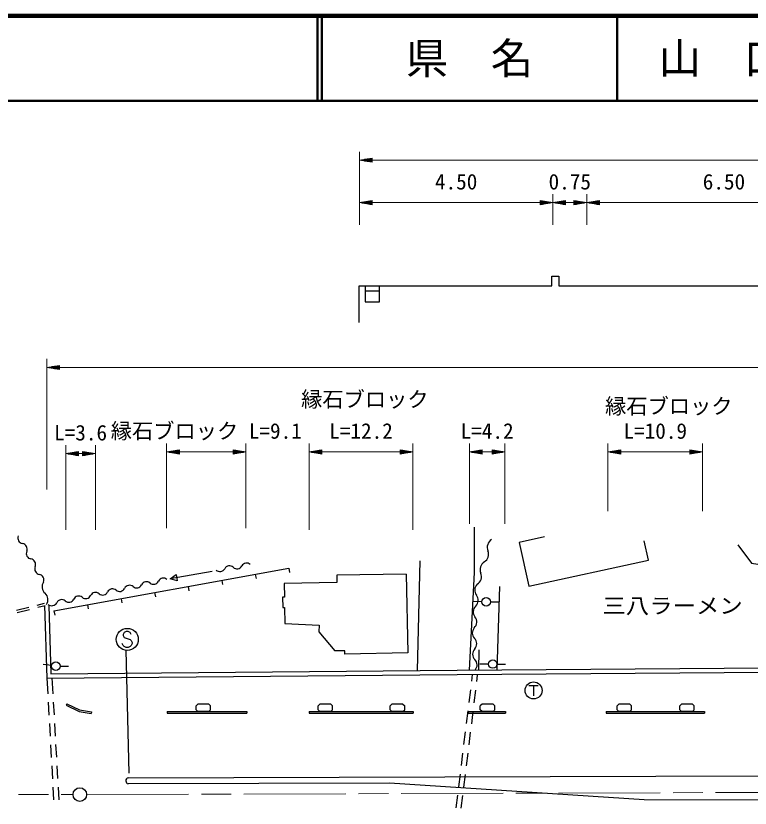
# Model space of a CAD drawing. Units: millimetres, scale not verified. Extents: x 40000 to 680000, y 20000 to 380000.
# Drawn here: x 262256 to 348651, y 286765 to 380000 of the extents above; entities that cross this region are included whole.
import ezdxf
from ezdxf.enums import TextEntityAlignment as Align

# ---------------------------------------------------------------- set-up
doc = ezdxf.new("R2010")
doc.units = ezdxf.units.MM
doc.header["$LTSCALE"] = 1000
doc.linetypes.add('CHAIN', pattern=[18.5, 12, -1.5, 3.5, -1.5])
for name, color, linetype, lineweight in [('M-BGD', 7, 'Continuous', 25), ('M-BGD-EXST', 7, 'Continuous', 25), ('M-BMK', 2, 'CHAIN', 13), ('M-BMK-SRVR', 3, 'Continuous', 25), ('M-STR-HTXT', 7, 'Continuous', 13), ('M-STR-STRC', 7, 'Continuous', 25), ('M-STR-STRD', 7, 'Continuous', 25), ('M-TTL', 2, 'Continuous', 140), ('M-TTL-LINE', 7, 'Continuous', 50)]:
    doc.layers.add(name, color=color, linetype=linetype, lineweight=lineweight)
doc.layers.add('M-TTL-TXT', color=7, linetype='Continuous')
doc.styles.add('ＭＳ ゴシック', font='')
doc.styles.get('ＭＳ ゴシック').set_extended_font_data('MS Gothic')

msp = doc.modelspace()

# ---------------------------------------------------------------- linework, layer by layer
at = {"layer": 'M-BGD'}
for p, q in [((303372, 347638), (305057, 347638)), ((309531, 302950), (309808, 315876)), ((266739, 309984), (294373, 314992)), ((285353, 314611), (280428, 313749)), ((280428, 313749), (281102, 314248)), ((281102, 314248), (281232, 313509)), ((290425, 314277), (290514, 313785)), ((294373, 314992), (294462, 314500)), ((294373, 314992), (294462, 314500)), ((308192, 314313), (300008, 314164)), ((308192, 314313), (308360, 305026)), ((281232, 313509), (280428, 313749)), ((286477, 313561), (286566, 313069)), ((300024, 313330), (293817, 313218)), ((300008, 314164), (300024, 313330)), ((282530, 312846), (282619, 312354)), ((293817, 313218), (293846, 311607)), ((319158, 312846), (318837, 303029)), ((274634, 311415), (274723, 310923)), ((278582, 312130), (278671, 311638)), ((293846, 311607), (293629, 311603)), ((293629, 311603), (293651, 310363)), ((264756, 310667), (265643, 310887)), ((264823, 310400), (265709, 310619)), ((265627, 310599), (265904, 302056)), ((266127, 310615), (266388, 302561)), ((270686, 310699), (270776, 310207)), ((317100, 311061), (316100, 311089)), ((318100, 311042), (319100, 311034)), ((262330, 310066), (263786, 310427)), ((262396, 309799), (263852, 310159)), ((266739, 309984), (266828, 309492)), ((293651, 310363), (293868, 310367)), ((293868, 310367), (293902, 308479)), ((300945, 305281), (299786, 305260)), ((300952, 304892), (300945, 305281)), ((308360, 305026), (300952, 304892)), ((316734, 305388), (316685, 303012)), ((266454, 303539), (265461, 303655)), ((267451, 303484), (268451, 303488)), ((314179, 302992), (360269, 303357)), ((317859, 303724), (316859, 303719)), ((318859, 303720), (319859, 303709)), ((265904, 302056), (314183, 302492)), ((266388, 302561), (314179, 302992)), ((266503, 302090), (266606, 300236)), ((314183, 302492), (360273, 302857)), ((315956, 302506), (315856, 301690)), ((316552, 302433), (316456, 301654)), ((265904, 302056), (266006, 300218)), ((315734, 300698), (315552, 299209)), ((316334, 300661), (316152, 299172)), ((266062, 299220), (266145, 297722)), ((266662, 299238), (266745, 297740)), ((283664, 299008), (283464, 298823)), ((283464, 298340), (283464, 298823)), ((284966, 299008), (283664, 299008)), ((284966, 299008), (285166, 298823)), ((285166, 298340), (285166, 298823)), ((298007, 299008), (297807, 298822)), ((297807, 298339), (297807, 298822)), ((299309, 299008), (298007, 299008)), ((299309, 299008), (299509, 298822)), ((299509, 298339), (299509, 298822)), ((306501, 299008), (306301, 298822)), ((306301, 298339), (306301, 298822)), ((307803, 299008), (306501, 299008)), ((307803, 299008), (308003, 298822)), ((308003, 298339), (308003, 298822)), ((317103, 299007), (316903, 298822)), ((316903, 298339), (316903, 298822)), ((318405, 299007), (317103, 299007)), ((318405, 299007), (318605, 298822)), ((318605, 298339), (318605, 298822)), ((333194, 299007), (332994, 298821)), ((332994, 298338), (332994, 298821)), ((334496, 299007), (333194, 299007)), ((334496, 299007), (334696, 298821)), ((334696, 298338), (334696, 298821)), ((340562, 299007), (340362, 298821)), ((340362, 298338), (340362, 298821)), ((341863, 299007), (340562, 299007)), ((341863, 299007), (342063, 298821)), ((342063, 298338), (342063, 298821)), ((283664, 298154), (283464, 298340)), ((284966, 298154), (283664, 298154)), ((284966, 298154), (285166, 298340)), ((298007, 298154), (297807, 298339)), ((299309, 298153), (298007, 298154)), ((299309, 298153), (299509, 298339)), ((306501, 298153), (306301, 298339)), ((307803, 298153), (306501, 298153)), ((307803, 298153), (308003, 298339)), ((315430, 298216), (315247, 296727)), ((316030, 298180), (315847, 296691)), ((317103, 298153), (316903, 298339)), ((318405, 298153), (317103, 298153)), ((318405, 298153), (318605, 298339)), ((333194, 298153), (332994, 298338)), ((334496, 298153), (333194, 298153)), ((334496, 298153), (334696, 298338)), ((340562, 298152), (340362, 298338)), ((341863, 298152), (340562, 298152)), ((341863, 298152), (342063, 298338)), ((266201, 296724), (266284, 295226)), ((266801, 296742), (266884, 295244)), ((315125, 295735), (314943, 294246)), ((315725, 295698), (315543, 294209)), ((266340, 294228), (266423, 292730)), ((266940, 294246), (267023, 292748)), ((314821, 293254), (314638, 291765)), ((315421, 293217), (315238, 291728)), ((266479, 291732), (266562, 290234)), ((267079, 291749), (267162, 290252)), ((314517, 290772), (314334, 289283)), ((315117, 290735), (314934, 289247)), ((266618, 289236), (266701, 287738)), ((267218, 289253), (267301, 287756)), ((314212, 288291), (314029, 286802)), ((314812, 288254), (314629, 286765))]:
    msp.add_line(p, q, dxfattribs=at)
for points in [[(302664, 343898), (302664, 348243), (325322, 348243), (325322, 349352), (326142, 349352), (326142, 348243), (363210, 348243), (363210, 349197), (374582, 349197), (374582, 348177), (411983, 348177), (411983, 349041), (431736, 349041), (431736, 346026)], [(303372, 348243), (303372, 346352), (305057, 346352), (305057, 348243)], [(315634, 303003), (316214, 314478), (316214, 319845)], [(324472, 318688), (321491, 318040), (322613, 312882)], [(322613, 312882), (336686, 315941), (336189, 318227)], [(347194, 317732), (348794, 315599), (350051, 315387)], [(293902, 308479), (297946, 308314), (297922, 307498), (299786, 305260)]]:
    msp.add_lwpolyline(points, dxfattribs=at)
for centre in [(317600, 311047), (266951, 303481), (318359, 303726)]:
    msp.add_circle(centre, 500, dxfattribs=at)
for centre, radius, start, end in [((263148, 318546), 658, 156.98174, 260.3862), ((318795, 317452), 1077, 122.41293, 202.09773), ((262929, 317249), 658, 336.98174, 80.3862), ((316800, 316642), 1077, 302.41293, 22.09773), ((264139, 316735), 658, 156.98174, 260.3862), ((263919, 315439), 658, 336.98174, 80.3862), ((265130, 314925), 658, 156.98174, 260.3862), ((287393, 314639), 643, 46.92079, 151.55033), ((288272, 315579), 643, 226.92079, 331.55033), ((289403, 314966), 643, 46.92079, 151.55033), ((317954, 314824), 1077, 122.41293, 202.09773), ((264910, 313628), 658, 336.98174, 80.3862), ((286262, 315252), 643, 226.92079, 331.55033), ((315959, 314014), 1077, 302.41293, 22.09773), ((266363, 312812), 1016, 146.57933, 228.72648), ((277626, 312765), 645, 49.66132, 154.13363), ((278461, 313749), 645, 229.66132, 334.13363), ((279622, 313186), 645, 49.66132, 154.13363), ((273635, 311924), 645, 49.66132, 154.13363), ((274470, 312908), 645, 229.66132, 334.13363), ((275630, 312345), 645, 49.66132, 154.13363), ((276465, 313328), 645, 229.66132, 334.13363), ((317189, 312418), 948, 133.54541, 218.71622), ((265023, 311285), 1016, 326.57933, 48.72648), ((269643, 311083), 645, 49.66132, 154.13363), ((270478, 312067), 645, 229.66132, 334.13363), ((271639, 311504), 645, 49.66132, 154.13363), ((272474, 312487), 645, 229.66132, 334.13363), ((315710, 311233), 948, 313.54541, 38.71622), ((266486, 311226), 645, 229.66132, 334.13363), ((267647, 310663), 645, 49.66132, 154.13363), ((268482, 311646), 645, 229.66132, 334.13363), ((317016, 309858), 948, 133.54541, 218.71622), ((315536, 308673), 948, 313.54541, 38.71622), ((316851, 307376), 899, 137.36726, 224.92493), ((315578, 306106), 899, 317.36726, 44.92493), ((316901, 304888), 899, 137.36726, 224.92493), ((315627, 303618), 899, 317.36726, 44.92493)]:
    msp.add_arc(centre, radius, start, end, dxfattribs=at)
at = {"layer": 'M-BGD-EXST'}
for p, q in [((322624, 301214), (323724, 301214)), ((323174, 301214), (323174, 299964))]:
    msp.add_line(p, q, dxfattribs=at)
msp.add_circle((323174, 300614), 1000, dxfattribs=at)
at = {"layer": 'M-BMK'}
msp.add_line((270583, 288368), (369318, 288682), dxfattribs=at)
msp.add_lwpolyline([(169816, 288298), (212081, 288354), (268983, 288364)], dxfattribs=at)
at = {"layer": 'M-BMK-SRVR'}
msp.add_circle((269783, 288365), 800, dxfattribs=at)
at = {"layer": 'M-STR-HTXT'}
for p, q in [((302686, 355412), (302686, 364017)), ((302686, 363017), (304186, 363267)), ((302686, 363017), (304186, 362767)), ((302686, 363017), (304186, 363017)), ((304186, 363067), (302986, 363067)), ((304186, 362967), (302986, 362967)), ((303286, 363117), (304186, 363117)), ((303286, 362917), (304186, 362917)), ((304186, 363167), (303586, 363167)), ((304186, 362867), (303586, 362867)), ((303886, 363217), (304186, 363217)), ((303886, 362817), (304186, 362817)), ((304186, 362767), (304186, 363267)), ((304186, 363017), (325432, 363017)), ((325432, 363017), (329423, 363017)), ((329423, 363017), (361713, 363017)), ((325432, 355412), (325432, 359017)), ((329423, 355412), (329423, 359017)), ((302686, 358017), (304186, 358267)), ((304186, 358067), (302986, 358067)), ((303286, 358117), (304186, 358117)), ((304186, 358167), (303586, 358167)), ((303886, 358217), (304186, 358217)), ((304186, 357767), (304186, 358267)), ((325432, 358017), (323932, 358267)), ((323932, 358267), (323932, 357767)), ((324232, 358217), (323932, 358217)), ((323932, 358167), (324532, 358167)), ((324832, 358117), (323932, 358117)), ((323932, 358067), (325132, 358067)), ((325432, 358017), (326932, 358267)), ((326932, 358067), (325732, 358067)), ((326032, 358117), (326932, 358117)), ((326932, 358167), (326332, 358167)), ((326632, 358217), (326932, 358217)), ((326932, 357767), (326932, 358267)), ((329423, 358017), (327923, 358267)), ((327923, 358267), (327923, 357767)), ((328223, 358217), (327923, 358217)), ((327923, 358167), (328523, 358167)), ((328823, 358117), (327923, 358117)), ((327923, 358067), (329123, 358067)), ((329423, 358017), (330923, 358267)), ((330923, 358067), (329723, 358067)), ((330023, 358117), (330923, 358117)), ((330923, 358167), (330323, 358167)), ((330623, 358217), (330923, 358217)), ((330923, 357767), (330923, 358267)), ((302686, 358017), (304186, 357767)), ((302686, 358017), (304186, 358017)), ((304186, 357967), (302986, 357967)), ((303286, 357917), (304186, 357917)), ((304186, 357867), (303586, 357867)), ((303886, 357817), (304186, 357817)), ((304186, 358017), (323932, 358017)), ((325432, 358017), (323932, 357767)), ((325432, 358017), (323932, 358017)), ((323932, 357967), (325132, 357967)), ((324832, 357917), (323932, 357917)), ((323932, 357867), (324532, 357867)), ((324232, 357817), (323932, 357817)), ((325432, 358017), (326932, 357767)), ((325432, 358017), (326932, 358017)), ((326932, 357967), (325732, 357967)), ((326032, 357917), (326932, 357917)), ((326932, 357867), (326332, 357867)), ((326632, 357817), (326932, 357817)), ((326932, 358017), (327923, 358017)), ((329423, 358017), (327923, 357767)), ((329423, 358017), (327923, 358017)), ((327923, 357967), (329123, 357967)), ((328823, 357917), (327923, 357917)), ((327923, 357867), (328523, 357867)), ((328223, 357817), (327923, 357817)), ((329423, 358017), (330923, 357767)), ((329423, 358017), (330923, 358017)), ((330923, 357967), (329723, 357967)), ((330023, 357917), (330923, 357917)), ((330923, 357867), (330323, 357867)), ((330623, 357817), (330923, 357817)), ((330923, 358017), (360213, 358017)), ((265904, 324274), (265904, 339623)), ((265904, 338623), (267404, 338873)), ((265904, 338623), (267404, 338373)), ((265904, 338623), (267404, 338623)), ((267404, 338673), (266204, 338673)), ((267404, 338573), (266204, 338573)), ((266504, 338723), (267404, 338723)), ((266504, 338523), (267404, 338523)), ((267404, 338773), (266804, 338773)), ((267404, 338473), (266804, 338473)), ((267104, 338823), (267404, 338823)), ((267404, 338373), (267404, 338873)), ((267404, 338623), (470776, 338623)), ((267104, 338423), (267404, 338423)), ((268125, 319509), (268125, 329482)), ((271616, 319509), (271616, 329482)), ((279996, 319708), (279996, 329682)), ((289324, 319708), (289324, 329682)), ((296757, 319509), (296757, 329682)), ((308978, 319509), (308978, 329682)), ((315612, 320207), (315612, 329682)), ((319802, 320207), (319802, 329682)), ((331923, 321703), (331923, 329682)), ((343047, 321703), (343047, 329682)), ((268125, 328482), (269625, 328732)), ((268125, 328482), (269625, 328232)), ((268125, 328482), (269625, 328482)), ((269625, 328532), (268425, 328532)), ((269625, 328432), (268425, 328432)), ((268725, 328582), (269625, 328582)), ((268725, 328382), (269625, 328382)), ((269625, 328632), (269025, 328632)), ((269625, 328332), (269025, 328332)), ((269325, 328682), (269625, 328682)), ((269325, 328282), (269625, 328282)), ((269625, 328232), (269625, 328732)), ((269625, 328482), (270116, 328482)), ((271616, 328482), (270116, 328732)), ((270116, 328732), (270116, 328232)), ((270416, 328682), (270116, 328682)), ((270116, 328632), (270716, 328632)), ((271016, 328582), (270116, 328582)), ((270116, 328532), (271316, 328532)), ((271616, 328482), (270116, 328232)), ((271616, 328482), (270116, 328482)), ((270116, 328432), (271316, 328432)), ((271016, 328382), (270116, 328382)), ((270116, 328332), (270716, 328332)), ((270416, 328282), (270116, 328282)), ((279996, 328682), (281496, 328932)), ((279996, 328682), (281496, 328432)), ((279996, 328682), (281496, 328682)), ((281496, 328732), (280296, 328732)), ((281496, 328632), (280296, 328632)), ((280596, 328782), (281496, 328782)), ((280596, 328582), (281496, 328582)), ((281496, 328832), (280896, 328832)), ((281496, 328532), (280896, 328532)), ((281196, 328882), (281496, 328882)), ((281196, 328482), (281496, 328482)), ((281496, 328432), (281496, 328932)), ((281496, 328682), (287824, 328682)), ((289324, 328682), (287824, 328932)), ((287824, 328932), (287824, 328432)), ((288124, 328882), (287824, 328882)), ((287824, 328832), (288424, 328832)), ((288724, 328782), (287824, 328782)), ((287824, 328732), (289024, 328732)), ((289324, 328682), (287824, 328432)), ((289324, 328682), (287824, 328682)), ((287824, 328632), (289024, 328632)), ((288724, 328582), (287824, 328582)), ((287824, 328532), (288424, 328532)), ((288124, 328482), (287824, 328482)), ((296757, 328682), (298257, 328932)), ((296757, 328682), (298257, 328432)), ((296757, 328682), (298257, 328682)), ((298257, 328732), (297057, 328732)), ((298257, 328632), (297057, 328632)), ((297357, 328782), (298257, 328782)), ((297357, 328582), (298257, 328582)), ((298257, 328832), (297657, 328832)), ((298257, 328532), (297657, 328532)), ((297957, 328882), (298257, 328882)), ((297957, 328482), (298257, 328482)), ((298257, 328432), (298257, 328932)), ((298257, 328682), (307478, 328682)), ((308978, 328682), (307478, 328932)), ((307478, 328932), (307478, 328432)), ((307778, 328882), (307478, 328882)), ((307478, 328832), (308078, 328832)), ((308378, 328782), (307478, 328782)), ((307478, 328732), (308678, 328732)), ((308978, 328682), (307478, 328432)), ((308978, 328682), (307478, 328682)), ((307478, 328632), (308678, 328632)), ((308378, 328582), (307478, 328582)), ((307478, 328532), (308078, 328532)), ((307778, 328482), (307478, 328482)), ((315612, 328682), (317112, 328932)), ((315612, 328682), (317112, 328432)), ((315612, 328682), (317112, 328682)), ((317112, 328732), (315912, 328732)), ((317112, 328632), (315912, 328632)), ((316212, 328782), (317112, 328782)), ((316212, 328582), (317112, 328582)), ((317112, 328832), (316512, 328832)), ((317112, 328532), (316512, 328532)), ((316812, 328882), (317112, 328882)), ((316812, 328482), (317112, 328482)), ((317112, 328432), (317112, 328932)), ((317112, 328682), (318302, 328682)), ((319802, 328682), (318302, 328932)), ((318302, 328932), (318302, 328432)), ((318602, 328882), (318302, 328882)), ((318302, 328832), (318902, 328832)), ((319202, 328782), (318302, 328782)), ((318302, 328732), (319502, 328732)), ((319802, 328682), (318302, 328432)), ((319802, 328682), (318302, 328682)), ((318302, 328632), (319502, 328632)), ((319202, 328582), (318302, 328582)), ((318302, 328532), (318902, 328532)), ((318602, 328482), (318302, 328482)), ((331923, 328682), (333423, 328932)), ((331923, 328682), (333423, 328432)), ((331923, 328682), (333423, 328682)), ((333423, 328732), (332223, 328732)), ((333423, 328632), (332223, 328632)), ((332523, 328782), (333423, 328782)), ((332523, 328582), (333423, 328582)), ((333423, 328832), (332823, 328832)), ((333423, 328532), (332823, 328532)), ((333123, 328882), (333423, 328882)), ((333123, 328482), (333423, 328482)), ((333423, 328432), (333423, 328932)), ((333423, 328682), (341547, 328682)), ((343047, 328682), (341547, 328932)), ((341547, 328932), (341547, 328432)), ((341847, 328882), (341547, 328882)), ((341547, 328832), (342147, 328832)), ((342447, 328782), (341547, 328782)), ((341547, 328732), (342747, 328732)), ((343047, 328682), (341547, 328432)), ((343047, 328682), (341547, 328682)), ((341547, 328632), (342747, 328632)), ((342447, 328582), (341547, 328582)), ((341547, 328532), (342147, 328532)), ((341847, 328482), (341547, 328482))]:
    msp.add_line(p, q, dxfattribs=at)
at = {"layer": 'M-STR-STRC'}
for p, q in [((275008, 307447), (274890, 307211)), ((274890, 307211), (274890, 307093)), ((274890, 307093), (275008, 306856)), ((275244, 307565), (275008, 307447)), ((275008, 306856), (275717, 306620)), ((275480, 307565), (275244, 307565)), ((275717, 307447), (275480, 307565)), ((275835, 307211), (275717, 307447)), ((274890, 305911), (274771, 306147)), ((275008, 305793), (274890, 305911)), ((275717, 306620), (275835, 306502)), ((275835, 305911), (275717, 305793)), ((275835, 306502), (275953, 306265)), ((275953, 306147), (275835, 305911)), ((275953, 306265), (275953, 306147)), ((275244, 305674), (275008, 305793)), ((275585, 290867), (275217, 305359)), ((275480, 305674), (275244, 305674)), ((275717, 305793), (275480, 305674))]:
    msp.add_line(p, q, dxfattribs=at)
msp.add_circle((275362, 306620), 1300, dxfattribs=at)
at = {"layer": 'M-STR-STRD'}
for p, q in [((268252, 299056), (268163, 298877)), ((268163, 298877), (269689, 298127)), ((268252, 299056), (269751, 298320)), ((269689, 298127), (271109, 297888)), ((269751, 298320), (271142, 298086)), ((271142, 298086), (271109, 297888)), ((280074, 298154), (289422, 298154)), ((280074, 298154), (280074, 297954)), ((280074, 297954), (289422, 297954)), ((289422, 298154), (289422, 297954)), ((296751, 298154), (309000, 298153)), ((296751, 298154), (296751, 297954)), ((296751, 297954), (309000, 297953)), ((309000, 298153), (309000, 297953)), ((315467, 298153), (319867, 298153)), ((315467, 298153), (315467, 297953)), ((315467, 297953), (319867, 297953)), ((319867, 298153), (319867, 297953)), ((331696, 298153), (343275, 298152)), ((331696, 298153), (331696, 297953)), ((331696, 297953), (343275, 297952)), ((343275, 298152), (343275, 297952))]:
    msp.add_line(p, q, dxfattribs=at)
for points in [[(275486, 290327), (362390, 290615), (398077, 290615), (430528, 288522), (468049, 288481)], [(468049, 287674), (336164, 287745), (306223, 289689), (275488, 289642)]]:
    msp.add_lwpolyline(points, dxfattribs=at)
msp.add_arc((275540, 289985), 346, 99.02601, 261.35434, dxfattribs=at)
at = {"layer": 'M-TTL'}
msp.add_line((680000, 380000), (40000, 380000), dxfattribs=at)
at = {"layer": 'M-TTL-LINE'}
for p, q in [((297750, 380000), (297750, 370000)), ((298250, 380000), (298250, 370000)), ((333000, 380000), (333000, 370000)), ((40000, 370000), (680000, 370000))]:
    msp.add_line(p, q, dxfattribs=at)

# ---------------------------------------------------------------- texts
at = {"layer": 'M-BGD', "style": 'ＭＳ ゴシック', "width": 1.1}
msp.add_text('三八ラーメン', height=1833, dxfattribs=at).set_placement((339526, 309111), align=Align.BOTTOM_CENTER)
at = {"layer": 'M-STR-HTXT', "style": 'ＭＳ ゴシック'}
for s, p in [('4.50', (314059, 359017)), ('0.75', (327428, 359017)), ('6.50', (345568, 359017)), ('縁石ブロック', (303316, 333408)), ('縁石ブロック', (339081, 332610)), ('縁石ブロック L=9.1', (284660, 329682)), ('L=12.2', (302867, 329682)), ('L=4.2', (317707, 329682)), ('L=10.9', (337485, 329682)), ('L=3.6', (269871, 329482))]:
    msp.add_text(s, height=1833, dxfattribs=at).set_placement(p, align=Align.BOTTOM_CENTER)
at = {"layer": 'M-TTL-TXT', "style": 'ＭＳ ゴシック'}
for s, p in [('県\u3000名', (315625, 375000)), ('山\u3000口\u3000県', (350375, 375000))]:
    msp.add_text(s, height=3666, dxfattribs=at).set_placement(p, align=Align.MIDDLE_CENTER)

doc.saveas('drawing.dxf')
